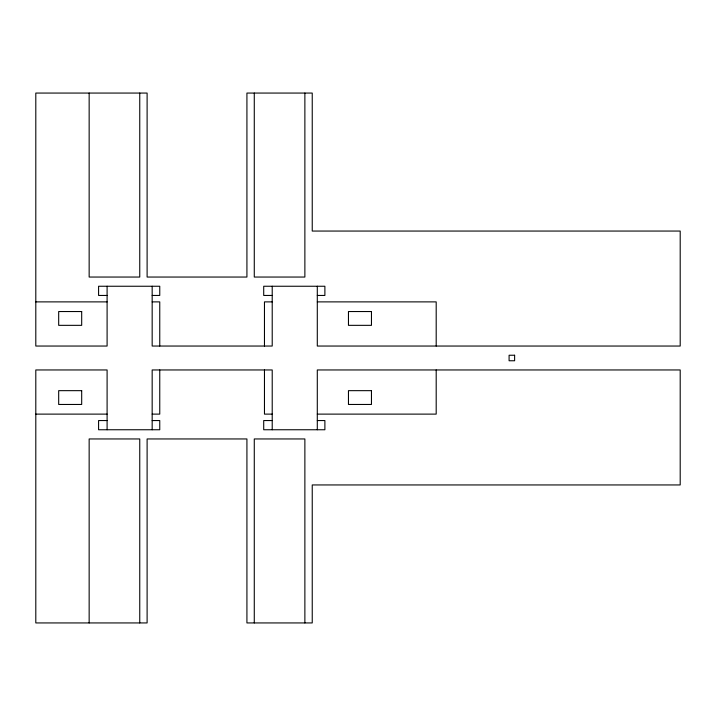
<?xml version="1.0" encoding="UTF-8"?>
<svg xmlns="http://www.w3.org/2000/svg" width="716" height="716" viewBox="0 0 716 716"><rect width="100%" height="100%" fill="white"/><g stroke="black" fill="none" stroke-linecap="round" stroke-linejoin="round"><path stroke-width="1.07" d="M107.096 295.448L98.584 295.448L98.584 286.248L159.757 286.248L159.757 295.448L152.168 295.448M272.214 295.448L263.712 295.448L263.712 286.248L324.885 286.248L324.885 295.448L317.295 295.448M35.8 301.884L107.096 301.884M152.168 301.884L159.757 301.884L159.757 346.043M272.214 301.884L264.464 301.884L264.464 346.043M317.295 301.884L436.196 301.884L436.196 346.043M35.8 414.116L107.096 414.116M152.168 414.116L159.757 414.116L159.757 369.957M272.214 414.116L264.464 414.116L264.464 369.957M317.295 414.116L436.196 414.116L436.196 369.957M107.096 420.552L98.584 420.552L98.584 429.752L159.757 429.752L159.757 420.552L152.168 420.552M272.214 420.552L263.712 420.552L263.712 429.752L324.885 429.752L324.885 420.552L317.295 420.552M317.295 286.248L317.295 346.043L680.2 346.043L680.2 231.053L312.239 231.053L312.239 93.062L246.922 93.062L246.922 277.047L147.111 277.047L147.111 93.062L35.8 93.062L35.8 346.043L107.096 346.043L107.096 286.248M317.295 429.752L317.295 369.957L680.2 369.957L680.2 484.947L312.239 484.947L312.239 622.938L246.922 622.938L246.922 438.953L147.111 438.953L147.111 622.938L35.8 622.938L35.8 369.957L107.096 369.957L107.096 429.752M304.873 93.062L304.873 277.047L254.278 277.047L254.278 93.062M304.873 622.938L304.873 438.953L254.278 438.953L254.278 622.938M272.214 286.248L272.214 346.043L152.168 346.043L152.168 286.248M272.214 429.752L272.214 369.957L152.168 369.957L152.168 429.752M139.754 93.062L139.754 277.047L89.151 277.047L89.151 93.062M139.754 622.938L139.754 438.953L89.151 438.953L89.151 622.938M81.687 311.541L58.685 311.541L58.685 325.341L81.687 325.341L81.687 311.541M371.461 311.541L348.459 311.541L348.459 325.341L371.461 325.341L371.461 311.541M514.616 355.243L509.094 355.243L509.094 360.757L514.616 360.757L514.616 355.243M81.687 390.659L58.685 390.659L58.685 404.459L81.687 404.459L81.687 390.659M371.461 390.659L348.459 390.659L348.459 404.459L371.461 404.459L371.461 390.659"/></g></svg>
